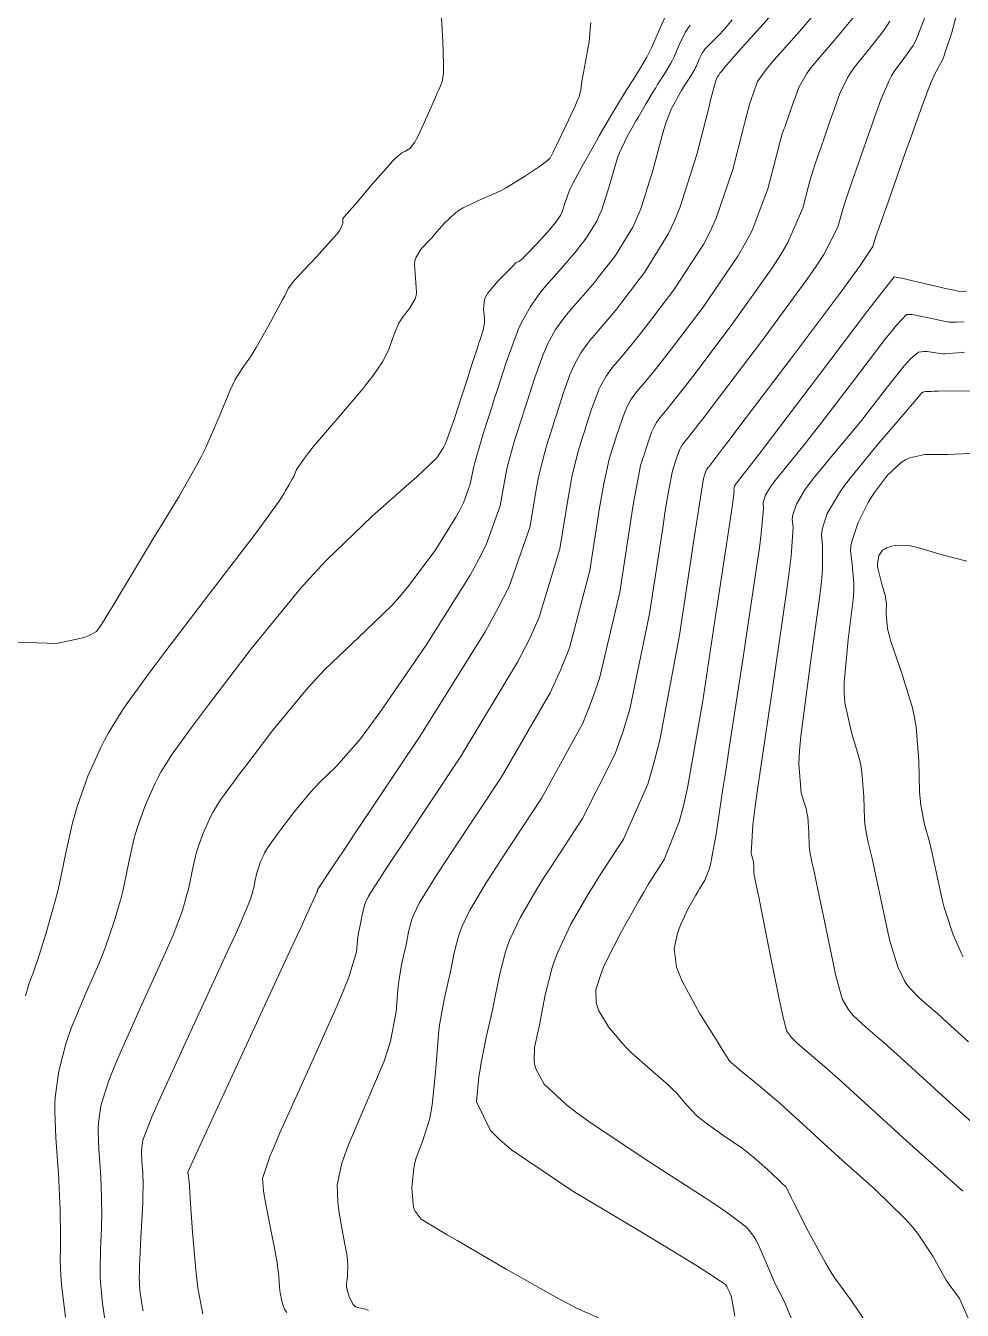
# Model space of a CAD drawing. Header units: millimetres. Extents: x 837475 to 838477, y 1189012 to 1191015.
# Drawn here: x 837565.7 to 837611.8, y 1189819.2 to 1189882.5 of the extents above; entities that cross this region are included whole.
import ezdxf

# ---------------------------------------------------------------- set-up
doc = ezdxf.new("R2010")
doc.units = ezdxf.units.MM
doc.header["$LTSCALE"] = 0.3
doc.layers.add('COTAS 10', color=7, linetype='Continuous', lineweight=9, true_color=0x6e3e2d)
doc.layers.add('COTAS INT', color=7, linetype='Continuous', lineweight=5, true_color=0x9fa19f)

msp = doc.modelspace()

# ---------------------------------------------------------------- linework, layer by layer
at = {"layer": 'COTAS 10'}
for points in [[(837571.527, 1189819.228), (837571.485, 1189819.467), (837571.448, 1189819.68), (837571.361, 1189820.237), (837571.338, 1189820.87), (837571.342, 1189821.131), (837571.351, 1189821.429), (837571.419, 1189822.817), (837571.495, 1189824.219), (837571.508, 1189824.527), (837571.519, 1189824.799), (837571.528, 1189825.489), (837571.511, 1189825.939), (837571.505, 1189826.06), (837571.497, 1189826.179), (837571.463, 1189826.596), (837571.446, 1189826.999), (837571.449, 1189827.11), (837571.456, 1189827.221), (837571.509, 1189827.619), (837571.957, 1189828.77), (837572.213, 1189829.356), (837572.526, 1189830.057), (837574.135, 1189833.555), (837575.751, 1189837.051), (837576.07, 1189837.751), (837576.332, 1189838.335), (837576.815, 1189839.478), (837576.922, 1189839.857), (837576.948, 1189839.96), (837576.972, 1189840.062), (837577.046, 1189840.423), (837577.125, 1189840.778), (837577.152, 1189840.876), (837577.182, 1189840.975), (837577.309, 1189841.331), (837577.46, 1189841.671), (837577.505, 1189841.759), (837577.551, 1189841.845), (837577.73, 1189842.133), (837578.036, 1189842.553), (837578.162, 1189842.723), (837578.308, 1189842.915), (837578.984, 1189843.8), (837579.784, 1189844.772), (837580.008, 1189845.019), (837580.232, 1189845.256), (837581.046, 1189846.033), (837582.221, 1189847.379), (837582.672, 1189847.976), (837583.178, 1189848.669), (837585.457, 1189851.981), (837587.617, 1189855.434), (837588.048, 1189856.216), (837588.406, 1189856.922), (837589.094, 1189858.846), (837589.337, 1189860.218), (837589.414, 1189860.576), (837589.495, 1189860.926), (837589.825, 1189862.11), (837590.194, 1189863.262), (837590.299, 1189863.59), (837590.407, 1189863.923), (837590.807, 1189865.161), (837591.214, 1189866.293), (837591.325, 1189866.558), (837591.435, 1189866.803), (837591.828, 1189867.516), (837592.238, 1189868.084), (837592.358, 1189868.238), (837592.482, 1189868.391), (837592.955, 1189868.929), (837593.534, 1189869.594), (837593.725, 1189869.826), (837593.928, 1189870.08), (837594.772, 1189871.169), (837595.621, 1189872.556), (837595.827, 1189872.997), (837596.021, 1189873.463), (837596.619, 1189875.351), (837597.073, 1189877.065), (837597.176, 1189877.422), (837597.27, 1189877.728), (837597.526, 1189878.404), (837597.721, 1189878.747), (837597.775, 1189878.842), (837597.83, 1189878.937), (837598.031, 1189879.28), (837598.228, 1189879.608), (837598.28, 1189879.693), (837598.332, 1189879.775), (837598.511, 1189880.053), (837598.675, 1189880.331), (837598.717, 1189880.414), (837598.759, 1189880.499), (837598.897, 1189880.826), (837599.06, 1189881.154), (837599.117, 1189881.24), (837599.179, 1189881.323), (837599.446, 1189881.605), (837599.745, 1189881.886), (837599.828, 1189881.969), (837599.911, 1189882.054), (837600.209, 1189882.379), (837600.521, 1189882.767)], [(837600.654, 1189818.956), (837600.469, 1189819.954), (837600.41, 1189820.068), (837600.394, 1189820.101), (837600.378, 1189820.136), (837600.325, 1189820.266), (837600.273, 1189820.387), (837600.258, 1189820.414), (837600.243, 1189820.44), (837600.186, 1189820.511), (837599.94, 1189820.683), (837599.806, 1189820.772), (837599.642, 1189820.879), (837598.812, 1189821.415), (837597.253, 1189822.377), (837596.629, 1189822.754), (837595.923, 1189823.178), (837592.68, 1189825.105), (837589.651, 1189827.143), (837589.079, 1189827.636), (837588.623, 1189828.099), (837587.939, 1189829.513), (837588.057, 1189830.749), (837588.107, 1189831.099), (837588.163, 1189831.451), (837588.426, 1189832.753), (837588.715, 1189834.027), (837588.787, 1189834.363), (837588.856, 1189834.691), (837589.078, 1189835.814), (837589.355, 1189836.894), (837589.459, 1189837.195), (837589.575, 1189837.497), (837590.092, 1189838.593), (837590.923, 1189840.009), (837591.238, 1189840.512), (837591.588, 1189841.063), (837593.157, 1189843.453), (837594.762, 1189846.644), (837595.135, 1189847.7), (837595.477, 1189848.83), (837596.455, 1189853.534), (837597.097, 1189857.761), (837597.227, 1189858.591), (837597.336, 1189859.273), (837597.557, 1189860.507), (837597.645, 1189860.783), (837597.671, 1189860.862), (837597.696, 1189860.942), (837597.793, 1189861.239), (837597.89, 1189861.511), (837597.917, 1189861.575), (837597.943, 1189861.634), (837598.038, 1189861.805), (837598.136, 1189861.941), (837598.165, 1189861.978), (837598.195, 1189862.015), (837598.308, 1189862.144), (837598.941, 1189862.955), (837599.298, 1189863.421), (837599.734, 1189863.992), (837601.964, 1189866.929), (837604.209, 1189869.993), (837604.655, 1189870.645), (837605.024, 1189871.212), (837605.72, 1189872.551), (837605.909, 1189873.265), (837605.959, 1189873.439), (837606.008, 1189873.602), (837606.172, 1189874.105), (837606.373, 1189874.672), (837606.445, 1189874.876), (837606.523, 1189875.1), (837606.864, 1189876.079), (837607.249, 1189877.177), (837607.355, 1189877.477), (837607.461, 1189877.774), (837607.841, 1189878.833), (837608.243, 1189879.781), (837608.363, 1189880.009), (837608.486, 1189880.222), (837608.959, 1189880.868), (837609.418, 1189881.506), (837609.533, 1189881.713), (837609.641, 1189881.935), (837609.988, 1189882.847)], [(837614.797, 1189826.294), (837611.398, 1189829.334), (837610.696, 1189829.964), (837610.098, 1189830.503), (837608.8, 1189831.685), (837608.16, 1189832.271), (837607.976, 1189832.434), (837607.789, 1189832.597), (837607.089, 1189833.188), (837606.474, 1189833.762), (837606.341, 1189833.915), (837606.223, 1189834.064), (837605.931, 1189834.581), (837605.693, 1189835.423), (837605.608, 1189835.777), (837605.516, 1189836.184), (837605.119, 1189838.092), (837604.738, 1189839.968), (837604.657, 1189840.355), (837604.586, 1189840.685), (837604.417, 1189841.397), (837604.336, 1189841.814), (837604.321, 1189841.957), (837604.308, 1189842.112), (837604.291, 1189842.773), (837604.234, 1189843.519), (837604.198, 1189843.728), (837604.153, 1189843.939), (837603.915, 1189844.709), (837603.802, 1189846.147), (837603.835, 1189846.778), (837603.896, 1189847.511), (837604.352, 1189851.001), (837604.835, 1189854.428), (837604.913, 1189855.121), (837604.968, 1189855.704), (837604.966, 1189856.883), (837604.906, 1189857.405), (837604.923, 1189857.572), (837604.956, 1189857.75), (837605.2, 1189858.473), (837605.795, 1189859.479), (837606.049, 1189859.836), (837606.342, 1189860.226), (837607.722, 1189861.913), (837609.041, 1189863.453), (837609.294, 1189863.749), (837609.5, 1189863.989), (837609.838, 1189864.388), (837609.863, 1189864.414), (837609.87, 1189864.42), (837609.877, 1189864.425), (837609.905, 1189864.438), (837609.942, 1189864.447), (837609.955, 1189864.449), (837609.97, 1189864.452), (837610.035, 1189864.463), (837610.315, 1189864.475), (837610.466, 1189864.479), (837610.648, 1189864.484), (837611.57, 1189864.502), (837612.557, 1189864.492)]]:
    msp.add_lwpolyline(points, dxfattribs=at)
at = {"layer": 'COTAS INT'}
for points in [[(837605.083, 1189883.643), (837603.827, 1189882.193), (837602.584, 1189880.79), (837602.339, 1189880.501), (837602.138, 1189880.257), (837601.771, 1189879.736), (837601.685, 1189879.497), (837601.637, 1189879.363), (837601.55, 1189879.115), (837601.473, 1189878.894), (837601.455, 1189878.843), (837601.439, 1189878.797), (837601.394, 1189878.669), (837601.244, 1189878.108), (837601.162, 1189877.79), (837601.062, 1189877.4), (837600.555, 1189875.402), (837599.732, 1189872.996), (837599.432, 1189872.349), (837599.101, 1189871.711), (837597.649, 1189869.473), (837596.25, 1189867.645), (837595.954, 1189867.264), (837595.697, 1189866.938), (837595.096, 1189866.215), (837594.767, 1189865.84), (837594.681, 1189865.734), (837594.597, 1189865.627), (837594.312, 1189865.231), (837594.039, 1189864.735), (837593.962, 1189864.565), (837593.884, 1189864.38), (837593.601, 1189863.593), (837593.322, 1189862.731), (837593.248, 1189862.499), (837593.174, 1189862.27), (837592.918, 1189861.469), (837592.631, 1189860.265), (837592.539, 1189859.782), (837592.441, 1189859.235), (837592.039, 1189856.721), (837591.021, 1189853.366), (837590.535, 1189852.288), (837589.96, 1189851.147), (837587.145, 1189846.486), (837584.387, 1189842.345), (837583.847, 1189841.53), (837583.405, 1189840.86), (837582.616, 1189839.635), (837582.482, 1189839.351), (837582.452, 1189839.273), (837582.425, 1189839.195), (837582.353, 1189838.915), (837582.296, 1189838.624), (837582.278, 1189838.539), (837582.259, 1189838.451), (837582.185, 1189838.121), (837582.113, 1189837.724), (837582.096, 1189837.595), (837582.081, 1189837.457), (837582.036, 1189836.892), (837581.656, 1189835.638), (837581.429, 1189835.066), (837581.15, 1189834.398), (837579.703, 1189831.173), (837578.262, 1189827.991), (837577.986, 1189827.35), (837577.763, 1189826.812), (837577.404, 1189825.735), (837577.454, 1189825.144), (837577.489, 1189824.912), (837577.533, 1189824.651), (837577.77, 1189823.463), (837578.016, 1189822.233), (837578.066, 1189821.947), (837578.109, 1189821.683), (837578.198, 1189820.923), (837578.244, 1189820.368), (837578.26, 1189820.233), (837578.277, 1189820.107), (837578.349, 1189819.718), (837578.436, 1189819.425), (837578.463, 1189819.359), (837578.49, 1189819.3), (837578.598, 1189819.142)], [(837597.312, 1189883.137), (837596.937, 1189882.294), (837596.552, 1189881.385), (837596.437, 1189881.149), (837596.319, 1189880.92), (837595.863, 1189880.148), (837595.366, 1189879.376), (837595.223, 1189879.147), (837595.078, 1189878.91), (837594.531, 1189878.001), (837593.973, 1189877.047), (837593.82, 1189876.783), (837593.669, 1189876.52), (837593.128, 1189875.567), (837592.675, 1189874.714), (837592.579, 1189874.513), (837592.495, 1189874.327), (837592.3, 1189873.78), (837592.169, 1189873.367), (837592.126, 1189873.265), (837592.081, 1189873.168), (837591.895, 1189872.865), (837591.617, 1189872.526), (837591.513, 1189872.407), (837591.398, 1189872.278), (837590.886, 1189871.72), (837590.395, 1189871.207), (837590.294, 1189871.107), (837590.208, 1189871.024), (837590.02, 1189870.875), (837589.942, 1189870.843), (837589.925, 1189870.834), (837589.911, 1189870.826), (837589.873, 1189870.797), (837589.724, 1189870.645), (837589.639, 1189870.559), (837589.534, 1189870.454), (837588.997, 1189869.918), (837588.483, 1189869.299), (837588.393, 1189869.142), (837588.326, 1189868.992), (837588.273, 1189868.502), (837588.329, 1189868.075), (837588.33, 1189867.964), (837588.326, 1189867.856), (837588.258, 1189867.496), (837588.111, 1189867.036), (837588.056, 1189866.866), (837587.995, 1189866.677), (837587.725, 1189865.842), (837587.403, 1189864.847), (837587.309, 1189864.556), (837587.214, 1189864.26), (837586.856, 1189863.138), (837586.497, 1189862.136), (837586.402, 1189861.915), (837586.309, 1189861.718), (837585.987, 1189861.214), (837585.309, 1189860.563), (837584.991, 1189860.275), (837584.617, 1189859.939), (837582.796, 1189858.338), (837580.551, 1189856.175), (837579.91, 1189855.486), (837579.261, 1189854.758), (837576.845, 1189851.801), (837574.745, 1189849.052), (837574.294, 1189848.455), (837573.9, 1189847.929), (837572.95, 1189846.622), (837572.396, 1189845.728), (837572.253, 1189845.462), (837572.113, 1189845.188), (837571.644, 1189844.132), (837571.25, 1189843.026), (837571.158, 1189842.721), (837571.073, 1189842.415), (837570.828, 1189841.313), (837570.598, 1189840.193), (837570.523, 1189839.877), (837570.443, 1189839.557), (837570.109, 1189838.379), (837569.665, 1189837.094), (837569.514, 1189836.707), (837569.351, 1189836.306), (837568.662, 1189834.746), (837567.997, 1189833.173), (837567.85, 1189832.763), (837567.718, 1189832.364), (837567.374, 1189831.02), (837567.204, 1189829.743), (837567.183, 1189829.388), (837567.173, 1189829.031), (837567.227, 1189827.735), (837567.337, 1189826.398), (837567.361, 1189826.016), (837567.382, 1189825.628), (837567.437, 1189824.183), (837567.461, 1189822.9), (837567.463, 1189822.614), (837567.464, 1189822.359), (837567.448, 1189821.69), (837567.47, 1189820.977), (837567.493, 1189820.694), (837567.524, 1189820.375), (837567.701, 1189818.915)], [(837611.649, 1189883.385), (837611.331, 1189882.147), (837611.007, 1189881.166), (837610.932, 1189880.965), (837610.863, 1189880.793), (837610.669, 1189880.427), (837610.453, 1189880.033), (837610.37, 1189879.845), (837610.278, 1189879.622), (837609.865, 1189878.531), (837609.386, 1189877.2), (837609.253, 1189876.826), (837609.119, 1189876.449), (837608.636, 1189875.067), (837608.207, 1189873.836), (837608.108, 1189873.554), (837608.018, 1189873.297), (837607.765, 1189872.584), (837607.595, 1189872.1), (837607.558, 1189871.989), (837607.525, 1189871.887), (837607.441, 1189871.6), (837606.788, 1189870.618), (837606.395, 1189870.078), (837605.912, 1189869.421), (837603.402, 1189866.081), (837600.895, 1189862.775), (837600.413, 1189862.14), (837600.022, 1189861.627), (837599.379, 1189860.787), (837599.337, 1189860.74), (837599.326, 1189860.726), (837599.316, 1189860.713), (837599.28, 1189860.662), (837599.245, 1189860.6), (837599.235, 1189860.578), (837599.226, 1189860.555), (837599.19, 1189860.455), (837599.154, 1189860.346), (837599.145, 1189860.316), (837599.136, 1189860.287), (837599.103, 1189860.186), (837598.904, 1189858.943), (837598.789, 1189858.194), (837598.649, 1189857.27), (837597.927, 1189852.472), (837596.962, 1189847.318), (837596.668, 1189846.17), (837596.362, 1189845.143), (837595.161, 1189842.442), (837593.988, 1189840.635), (837593.701, 1189840.172), (837593.43, 1189839.725), (837592.584, 1189838.246), (837591.939, 1189836.879), (837591.795, 1189836.502), (837591.665, 1189836.127), (837591.319, 1189834.781), (837591.087, 1189833.568), (837591.028, 1189833.276), (837590.972, 1189833.005), (837590.793, 1189832.186), (837590.767, 1189831.487), (837590.808, 1189831.291), (837590.869, 1189831.094), (837591.266, 1189830.374), (837592.368, 1189829.357), (837592.874, 1189828.973), (837593.468, 1189828.545), (837596.34, 1189826.629), (837599.183, 1189824.784), (837599.758, 1189824.401), (837600.241, 1189824.073), (837601.219, 1189823.349), (837601.59, 1189822.883), (837601.69, 1189822.717), (837601.788, 1189822.535), (837602.132, 1189821.746), (837602.481, 1189820.889), (837602.582, 1189820.665), (837602.685, 1189820.446), (837603.075, 1189819.701), (837603.449, 1189818.802)], [(837586.219, 1189882.851), (837586.274, 1189881.714), (837586.315, 1189880.568), (837586.315, 1189880.332), (837586.31, 1189880.132), (837586.248, 1189879.705), (837586.077, 1189879.326), (837586.002, 1189879.157), (837585.915, 1189878.96), (837585.504, 1189878.016), (837585.077, 1189877.088), (837584.981, 1189876.901), (837584.894, 1189876.745), (837584.661, 1189876.433), (837584.495, 1189876.333), (837584.451, 1189876.309), (837584.408, 1189876.287), (837584.259, 1189876.224), (837583.949, 1189875.954), (837583.805, 1189875.802), (837583.634, 1189875.616), (837582.806, 1189874.668), (837581.989, 1189873.712), (837581.826, 1189873.522), (837581.69, 1189873.365), (837581.426, 1189873.068), (837581.363, 1189872.964), (837581.355, 1189872.929), (837581.35, 1189872.892), (837581.363, 1189872.735), (837581.186, 1189872.379), (837581.061, 1189872.216), (837580.904, 1189872.026), (837580.062, 1189871.105), (837579.205, 1189870.195), (837579.038, 1189870.011), (837578.901, 1189869.856), (837578.663, 1189869.54), (837578.493, 1189869.187), (837578.4, 1189869.009), (837578.287, 1189868.796), (837577.712, 1189867.734), (837577.086, 1189866.629), (837576.94, 1189866.388), (837576.807, 1189866.176), (837576.426, 1189865.644), (837576.064, 1189865.061), (837575.943, 1189864.817), (837575.812, 1189864.536), (837575.265, 1189863.224), (837574.591, 1189861.679), (837574.381, 1189861.252), (837574.16, 1189860.825), (837573.28, 1189859.285), (837572.325, 1189857.723), (837572.057, 1189857.282), (837571.788, 1189856.837), (837570.805, 1189855.201), (837569.998, 1189853.854), (837569.84, 1189853.591), (837569.71, 1189853.376), (837569.476, 1189853), (837569.409, 1189852.908), (837569.384, 1189852.873), (837569.356, 1189852.834), (837569.233, 1189852.656), (837568.846, 1189852.441), (837568.651, 1189852.378), (837568.419, 1189852.312), (837567.266, 1189852.063), (837565.379, 1189852.132)], [(837593.569, 1189882.635), (837593.535, 1189882.321), (837593.497, 1189881.868), (837593.474, 1189881.701), (837593.445, 1189881.516), (837593.296, 1189880.696), (837593.149, 1189879.911), (837593.122, 1189879.748), (837593.1, 1189879.609), (837593.07, 1189879.302), (837592.964, 1189878.944), (837592.894, 1189878.772), (837592.806, 1189878.569), (837592.343, 1189877.574), (837591.872, 1189876.596), (837591.779, 1189876.403), (837591.703, 1189876.244), (837591.566, 1189875.954), (837591.353, 1189875.774), (837591.229, 1189875.685), (837591.077, 1189875.579), (837590.293, 1189875.054), (837589.357, 1189874.485), (837589.109, 1189874.351), (837588.865, 1189874.228), (837588.025, 1189873.868), (837587.273, 1189873.516), (837587.086, 1189873.398), (837586.908, 1189873.27), (837586.34, 1189872.732), (837585.857, 1189872.178), (837585.732, 1189872.041), (837585.612, 1189871.91), (837585.211, 1189871.493), (837584.942, 1189871.045), (837584.904, 1189870.894), (837584.883, 1189870.732), (837584.939, 1189870.051), (837584.989, 1189869.362), (837584.964, 1189869.194), (837584.922, 1189869.036), (837584.63, 1189868.551), (837584.272, 1189868.102), (837584.188, 1189867.968), (837584.11, 1189867.829), (837583.887, 1189867.289), (837583.69, 1189866.736), (837583.629, 1189866.588), (837583.566, 1189866.442), (837583.315, 1189865.936), (837582.812, 1189865.211), (837582.59, 1189864.928), (837582.332, 1189864.609), (837581.103, 1189863.158), (837579.902, 1189861.744), (837579.663, 1189861.449), (837579.465, 1189861.195), (837579.083, 1189860.624), (837578.953, 1189860.325), (837578.912, 1189860.242), (837578.87, 1189860.16), (837578.699, 1189859.862), (837578.514, 1189859.559), (837578.463, 1189859.474), (837578.411, 1189859.388), (837578.22, 1189859.071), (837577.573, 1189858.172), (837577.234, 1189857.719), (837576.824, 1189857.178), (837574.763, 1189854.485), (837572.588, 1189851.633), (837572.107, 1189850.992), (837571.677, 1189850.415), (837570.56, 1189848.867), (837569.819, 1189847.669), (837569.626, 1189847.313), (837569.44, 1189846.946), (837568.811, 1189845.533), (837568.284, 1189844.052), (837568.16, 1189843.643), (837568.047, 1189843.234), (837567.719, 1189841.758), (837567.411, 1189840.259), (837567.311, 1189839.835), (837567.203, 1189839.407), (837566.757, 1189837.829), (837566.331, 1189836.473), (837566.236, 1189836.184), (837566.151, 1189835.934), (837565.925, 1189835.342), (837565.732, 1189834.73)], [(837569.672, 1189818.575), (837569.531, 1189819.576), (837569.431, 1189820.622), (837569.418, 1189820.913), (837569.41, 1189821.203), (837569.434, 1189822.253), (837569.479, 1189823.289), (837569.486, 1189823.57), (837569.49, 1189823.849), (837569.483, 1189824.836), (837569.447, 1189825.783), (837569.433, 1189826.038), (837569.417, 1189826.289), (837569.345, 1189827.165), (837569.31, 1189828.015), (837569.316, 1189828.249), (837569.33, 1189828.482), (837569.441, 1189829.32), (837569.837, 1189830.567), (837570.031, 1189831.059), (837570.262, 1189831.615), (837571.398, 1189834.151), (837572.551, 1189836.678), (837572.792, 1189837.229), (837572.998, 1189837.714), (837573.462, 1189838.928), (837573.682, 1189839.707), (837573.736, 1189839.918), (837573.785, 1189840.128), (837573.937, 1189840.868), (837574.099, 1189841.596), (837574.155, 1189841.798), (837574.216, 1189842.001), (837574.477, 1189842.732), (837574.787, 1189843.429), (837574.879, 1189843.61), (837574.974, 1189843.786), (837575.34, 1189844.377), (837575.968, 1189845.241), (837576.228, 1189845.589), (837576.526, 1189845.984), (837577.915, 1189847.8), (837579.557, 1189849.795), (837580.016, 1189850.302), (837580.475, 1189850.789), (837582.148, 1189852.383), (837583.746, 1189853.929), (837584.159, 1189854.385), (837584.558, 1189854.853), (837585.894, 1189856.647), (837586.921, 1189858.287), (837587.125, 1189858.659), (837587.295, 1189858.995), (837587.622, 1189859.909), (837587.785, 1189860.709), (837587.851, 1189860.973), (837587.927, 1189861.256), (837588.279, 1189862.431), (837588.703, 1189863.757), (837588.825, 1189864.136), (837588.949, 1189864.52), (837589.41, 1189865.946), (837589.879, 1189867.249), (837590.007, 1189867.555), (837590.134, 1189867.837), (837590.586, 1189868.658), (837591.058, 1189869.313), (837591.197, 1189869.49), (837591.339, 1189869.666), (837591.884, 1189870.286), (837592.453, 1189870.922), (837592.61, 1189871.107), (837592.767, 1189871.297), (837593.334, 1189872.017), (837593.851, 1189872.862), (837593.977, 1189873.131), (837594.095, 1189873.415), (837594.459, 1189874.565), (837594.784, 1189875.696), (837594.878, 1189875.967), (837594.972, 1189876.221), (837595.327, 1189876.986), (837595.695, 1189877.633), (837595.798, 1189877.813), (837595.902, 1189877.992), (837596.281, 1189878.64), (837596.653, 1189879.259), (837596.752, 1189879.42), (837596.849, 1189879.576), (837597.187, 1189880.101), (837597.497, 1189880.625), (837597.577, 1189880.781), (837597.655, 1189880.942), (837597.917, 1189881.56), (837598.225, 1189882.18), (837598.333, 1189882.342), (837598.45, 1189882.499)], [(837574.465, 1189819.053), (837574.223, 1189820.358), (837574.166, 1189820.782), (837574.113, 1189821.234), (837573.957, 1189823.095), (837573.849, 1189824.759), (837573.826, 1189825.087), (837573.807, 1189825.357), (837573.761, 1189825.853), (837573.74, 1189825.956), (837573.736, 1189825.979), (837573.733, 1189825.999), (837573.729, 1189826.05), (837574.218, 1189827.13), (837574.526, 1189827.798), (837574.908, 1189828.627), (837576.913, 1189832.954), (837578.917, 1189837.281), (837579.3, 1189838.109), (837579.608, 1189838.776), (837580.097, 1189839.852), (837580.099, 1189839.879), (837580.1, 1189839.885), (837580.101, 1189839.892), (837580.104, 1189839.911), (837580.108, 1189839.926), (837580.108, 1189839.93), (837580.109, 1189839.934), (837580.115, 1189839.962), (837580.117, 1189839.965), (837580.118, 1189839.969), (837580.125, 1189839.983), (837580.898, 1189841.143), (837581.384, 1189841.87), (837581.986, 1189842.773), (837585.142, 1189847.498), (837588.36, 1189852.647), (837589.002, 1189853.818), (837589.536, 1189854.878), (837590.567, 1189857.784), (837590.889, 1189859.727), (837590.976, 1189860.179), (837591.063, 1189860.595), (837591.372, 1189861.789), (837591.684, 1189862.766), (837591.774, 1189863.045), (837591.864, 1189863.327), (837592.204, 1189864.377), (837592.549, 1189865.336), (837592.643, 1189865.561), (837592.737, 1189865.769), (837593.07, 1189866.374), (837593.417, 1189866.856), (837593.52, 1189866.986), (837593.624, 1189867.115), (837594.026, 1189867.572), (837594.615, 1189868.266), (837594.839, 1189868.545), (837595.089, 1189868.862), (837596.21, 1189870.321), (837597.39, 1189872.25), (837597.678, 1189872.863), (837597.947, 1189873.511), (837598.779, 1189876.136), (837599.362, 1189878.435), (837599.475, 1189878.877), (837599.567, 1189879.234), (837599.725, 1189879.823), (837599.747, 1189879.861), (837599.753, 1189879.871), (837599.759, 1189879.882), (837599.781, 1189879.92), (837599.803, 1189879.956), (837599.809, 1189879.966), (837599.815, 1189879.975), (837599.835, 1189880.006), (837599.853, 1189880.037), (837599.857, 1189880.046), (837599.862, 1189880.055), (837599.877, 1189880.092), (837599.896, 1189880.128), (837599.902, 1189880.138), (837599.909, 1189880.147), (837599.938, 1189880.178), (837599.972, 1189880.21), (837599.99, 1189880.228), (837600.023, 1189880.264), (837600.058, 1189880.307), (837600.068, 1189880.321), (837600.118, 1189880.396), (837600.483, 1189880.817), (837600.699, 1189881.059), (837600.964, 1189881.355), (837602.336, 1189882.878)], [(837582.615, 1189819.242), (837582.475, 1189819.301), (837582.152, 1189819.37), (837581.972, 1189819.422), (837581.922, 1189819.47), (837581.872, 1189819.532), (837581.689, 1189819.878), (837581.56, 1189820.307), (837581.544, 1189820.422), (837581.536, 1189820.535), (837581.579, 1189820.93), (837581.608, 1189821.471), (837581.591, 1189821.677), (837581.564, 1189821.906), (837581.379, 1189822.933), (837581.178, 1189824.035), (837581.141, 1189824.311), (837581.113, 1189824.575), (837581.079, 1189825.421), (837581.308, 1189826.494), (837581.446, 1189826.901), (837581.615, 1189827.355), (837582.494, 1189829.391), (837583.383, 1189831.515), (837583.559, 1189832.024), (837583.704, 1189832.499), (837583.974, 1189833.932), (837584.062, 1189835.036), (837584.092, 1189835.304), (837584.125, 1189835.556), (837584.265, 1189836.332), (837584.411, 1189836.977), (837584.448, 1189837.147), (837584.483, 1189837.313), (837584.595, 1189837.881), (837584.735, 1189838.428), (837584.788, 1189838.58), (837584.847, 1189838.733), (837585.108, 1189839.288), (837585.911, 1189840.576), (837586.311, 1189841.191), (837586.787, 1189841.918), (837589.149, 1189845.475), (837591.561, 1189849.646), (837592.068, 1189850.759), (837592.506, 1189851.854), (837593.511, 1189855.659), (837593.993, 1189858.744), (837594.101, 1189859.385), (837594.199, 1189859.934), (837594.464, 1189861.148), (837594.665, 1189861.775), (837594.722, 1189861.953), (837594.78, 1189862.135), (837594.998, 1189862.808), (837595.22, 1189863.424), (837595.28, 1189863.568), (837595.34, 1189863.701), (837595.554, 1189864.089), (837595.777, 1189864.398), (837595.842, 1189864.482), (837595.91, 1189864.565), (837596.167, 1189864.858), (837596.778, 1189865.61), (837597.069, 1189865.983), (837597.411, 1189866.427), (837599.087, 1189868.625), (837600.804, 1189871.138), (837601.173, 1189871.781), (837601.496, 1189872.402), (837602.277, 1189874.452), (837602.678, 1189876.022), (837602.761, 1189876.339), (837602.832, 1189876.606), (837602.986, 1189877.148), (837603.084, 1189877.422), (837603.119, 1189877.521), (837603.157, 1189877.629), (837603.321, 1189878.103), (837603.507, 1189878.634), (837603.559, 1189878.779), (837603.61, 1189878.923), (837603.794, 1189879.435), (837604.173, 1189880.098), (837604.347, 1189880.337), (837604.551, 1189880.6), (837605.538, 1189881.752), (837606.528, 1189882.93)], [(837593.972, 1189818.859), (837592.863, 1189819.36), (837592.401, 1189819.6), (837591.871, 1189819.885), (837589.399, 1189821.279), (837586.985, 1189822.68), (837586.492, 1189822.968), (837586.075, 1189823.213), (837585.204, 1189823.738), (837584.908, 1189824.125), (837584.854, 1189824.283), (837584.812, 1189824.463), (837584.759, 1189825.298), (837584.855, 1189826.248), (837584.907, 1189826.5), (837584.969, 1189826.749), (837585.285, 1189827.61), (837585.616, 1189828.632), (837585.688, 1189828.982), (837585.752, 1189829.361), (837585.913, 1189830.971), (837586.043, 1189832.614), (837586.088, 1189833.014), (837586.137, 1189833.389), (837586.346, 1189834.542), (837586.563, 1189835.502), (837586.617, 1189835.755), (837586.669, 1189836.002), (837586.836, 1189836.848), (837587.045, 1189837.661), (837587.123, 1189837.888), (837587.211, 1189838.115), (837587.6, 1189838.941), (837588.417, 1189840.292), (837588.774, 1189840.851), (837589.188, 1189841.49), (837591.153, 1189844.464), (837593.161, 1189848.145), (837593.601, 1189849.229), (837593.992, 1189850.342), (837594.983, 1189854.596), (837595.545, 1189858.253), (837595.664, 1189858.988), (837595.768, 1189859.604), (837596.01, 1189860.827), (837596.155, 1189861.279), (837596.196, 1189861.408), (837596.238, 1189861.538), (837596.396, 1189862.024), (837596.555, 1189862.467), (837596.599, 1189862.571), (837596.642, 1189862.667), (837596.796, 1189862.947), (837596.956, 1189863.17), (837597.052, 1189863.29), (837597.238, 1189863.501), (837597.86, 1189864.283), (837598.183, 1189864.702), (837598.573, 1189865.21), (837600.525, 1189867.777), (837602.507, 1189870.566), (837602.914, 1189871.213), (837603.26, 1189871.807), (837603.998, 1189873.501), (837604.294, 1189874.644), (837604.36, 1189874.889), (837604.42, 1189875.104), (837604.579, 1189875.626), (837604.729, 1189876.047), (837604.782, 1189876.198), (837604.84, 1189876.365), (837605.093, 1189877.091), (837605.378, 1189877.906), (837605.457, 1189878.128), (837605.535, 1189878.349), (837605.818, 1189879.134), (837606.208, 1189879.939), (837606.355, 1189880.173), (837606.518, 1189880.411), (837607.248, 1189881.31), (837607.973, 1189882.218), (837608.133, 1189882.462), (837608.276, 1189882.703)], [(837612.051, 1189869.411), (837611.72, 1189869.399), (837611.444, 1189869.451), (837611.287, 1189869.486), (837611.095, 1189869.53), (837610.11, 1189869.761), (837609.123, 1189869.99), (837608.931, 1189870.032), (837608.772, 1189870.065), (837608.49, 1189870.108), (837607.893, 1189869.363), (837607.535, 1189868.899), (837607.095, 1189868.323), (837604.812, 1189865.311), (837602.501, 1189862.256), (837602.042, 1189861.653), (837601.663, 1189861.156), (837600.948, 1189860.235), (837600.779, 1189860.028), (837600.743, 1189859.98), (837600.712, 1189859.936), (837600.639, 1189859.812), (837600.609, 1189859.724), (837600.605, 1189859.702), (837600.602, 1189859.681), (837600.61, 1189859.617), (837600.577, 1189859.256), (837600.549, 1189859.048), (837600.513, 1189858.793), (837600.317, 1189857.484), (837599.973, 1189855.223), (837599.844, 1189854.368), (837599.701, 1189853.414), (837599.06, 1189849.142), (837598.322, 1189844.967), (837598.116, 1189844.074), (837597.911, 1189843.295), (837597.165, 1189841.431), (837596.389, 1189840.207), (837596.165, 1189839.832), (837595.936, 1189839.441), (837595.076, 1189837.898), (837594.34, 1189836.457), (837594.19, 1189836.13), (837594.063, 1189835.834), (837593.799, 1189835.027), (837593.827, 1189834.382), (837593.884, 1189834.188), (837593.963, 1189833.988), (837594.427, 1189833.209), (837595.112, 1189832.385), (837595.33, 1189832.156), (837595.561, 1189831.927), (837596.495, 1189831.095), (837597.386, 1189830.323), (837597.588, 1189830.131), (837597.772, 1189829.949), (837598.275, 1189829.369), (837598.779, 1189828.826), (837598.963, 1189828.666), (837599.166, 1189828.502), (837600.058, 1189827.876), (837601.012, 1189827.222), (837601.254, 1189827.04), (837601.485, 1189826.859), (837602.24, 1189826.2), (837602.798, 1189825.666), (837602.992, 1189825.481), (837603.136, 1189825.343), (837603.147, 1189825.333), (837603.15, 1189825.33), (837603.153, 1189825.328), (837603.162, 1189825.32), (837603.336, 1189824.98), (837603.442, 1189824.769), (837603.574, 1189824.507), (837604.261, 1189823.137), (837605.107, 1189821.578), (837605.339, 1189821.197), (837605.57, 1189820.837), (837606.395, 1189819.721), (837607.148, 1189818.599)], [(837612.413, 1189818.232), (837611.699, 1189819.83), (837611.195, 1189820.511), (837611.055, 1189820.73), (837610.913, 1189820.963), (837610.397, 1189821.914), (837609.639, 1189823.052), (837609.345, 1189823.403), (837609.014, 1189823.769), (837607.516, 1189825.22), (837605.947, 1189826.628), (837605.572, 1189826.968), (837605.223, 1189827.286), (837604.177, 1189828.253), (837603.279, 1189829.074), (837603.024, 1189829.3), (837602.765, 1189829.526), (837601.806, 1189830.337), (837600.851, 1189831.124), (837600.722, 1189831.231), (837600.486, 1189831.426), (837600.434, 1189831.472), (837600.408, 1189831.5), (837600.366, 1189831.551), (837600.12, 1189831.941), (837599.978, 1189832.167), (837599.805, 1189832.446), (837598.916, 1189833.88), (837598.056, 1189835.444), (837597.902, 1189835.804), (837597.783, 1189836.133), (837597.656, 1189837.057), (837597.828, 1189837.79), (837597.897, 1189837.998), (837597.976, 1189838.208), (837598.342, 1189838.987), (837598.729, 1189839.689), (837598.822, 1189839.852), (837598.908, 1189840), (837599.168, 1189840.42), (837599.387, 1189840.966), (837599.448, 1189841.195), (837599.508, 1189841.457), (837599.724, 1189842.681), (837600.062, 1189844.91), (837600.199, 1189845.805), (837600.355, 1189846.821), (837601.073, 1189851.494), (837601.736, 1189855.921), (837601.856, 1189856.782), (837601.95, 1189857.485), (837602.062, 1189858.706), (837602.037, 1189858.923), (837602.044, 1189858.992), (837602.058, 1189859.066), (837602.159, 1189859.366), (837602.406, 1189859.784), (837602.512, 1189859.932), (837602.633, 1189860.094), (837603.206, 1189860.794), (837604.122, 1189861.921), (837604.46, 1189862.352), (837604.834, 1189862.834), (837606.487, 1189865.003), (837608.037, 1189867.026), (837608.346, 1189867.415), (837608.602, 1189867.731), (837609.091, 1189868.256), (837609.361, 1189868.255), (837609.479, 1189868.238), (837609.616, 1189868.216), (837610.266, 1189868.076), (837610.934, 1189867.934), (837611.083, 1189867.909), (837611.215, 1189867.891), (837611.559, 1189867.877), (837611.941, 1189867.905)], [(837611.87, 1189825.12), (837608.937, 1189827.745), (837608.313, 1189828.307), (837607.77, 1189828.797), (837606.489, 1189829.969), (837605.716, 1189830.675), (837605.494, 1189830.872), (837605.268, 1189831.069), (837604.424, 1189831.782), (837603.709, 1189832.405), (837603.564, 1189832.545), (837603.443, 1189832.671), (837603.198, 1189833.01), (837603.016, 1189833.748), (837602.934, 1189834.125), (837602.838, 1189834.578), (837602.379, 1189836.841), (837601.93, 1189839.079), (837601.841, 1189839.517), (837601.768, 1189839.876), (837601.63, 1189840.516), (837601.6, 1189840.67), (837601.595, 1189840.722), (837601.59, 1189840.78), (837601.584, 1189841.023), (837601.563, 1189841.299), (837601.549, 1189841.376), (837601.533, 1189841.454), (837601.445, 1189841.738), (837601.537, 1189843.14), (837601.634, 1189843.923), (837601.762, 1189844.876), (837602.481, 1189849.743), (837603.199, 1189854.618), (837603.327, 1189855.576), (837603.423, 1189856.364), (837603.514, 1189857.795), (837603.471, 1189858.164), (837603.484, 1189858.282), (837603.507, 1189858.408), (837603.68, 1189858.919), (837604.1, 1189859.632), (837604.28, 1189859.884), (837604.487, 1189860.16), (837605.464, 1189861.354), (837606.581, 1189862.687), (837606.877, 1189863.051), (837607.167, 1189863.412), (837608.163, 1189864.695), (837608.98, 1189865.729), (837609.156, 1189865.932), (837609.311, 1189866.099), (837609.691, 1189866.403), (837609.949, 1189866.444), (837610.027, 1189866.445), (837610.108, 1189866.442), (837610.422, 1189866.392), (837610.774, 1189866.338), (837610.878, 1189866.332), (837610.986, 1189866.33), (837611.399, 1189866.355), (837611.831, 1189866.398), (837611.951, 1189866.407)], [(837612.69, 1189861.428), (837611.454, 1189861.385), (837611.153, 1189861.377), (837610.87, 1189861.37), (837609.998, 1189861.363), (837609.256, 1189861.209), (837609.056, 1189861.111), (837608.858, 1189860.989), (837608.159, 1189860.347), (837607.522, 1189859.504), (837607.362, 1189859.256), (837607.21, 1189859.001), (837606.721, 1189858.026), (837606.406, 1189857.092), (837606.363, 1189856.863), (837606.34, 1189856.646), (837606.418, 1189855.972), (837606.512, 1189855.044), (837606.499, 1189854.667), (837606.47, 1189854.238), (837606.223, 1189852.259), (837606.031, 1189850.147), (837606.036, 1189849.634), (837606.066, 1189849.154), (837606.385, 1189847.68), (837606.773, 1189846.424), (837606.847, 1189846.081), (837606.906, 1189845.739), (837606.997, 1189844.522), (837607.027, 1189843.445), (837607.046, 1189843.192), (837607.071, 1189842.959), (837607.203, 1189842.279), (837607.404, 1189841.493), (837607.472, 1189841.192), (837607.546, 1189840.856), (837607.859, 1189839.343), (837608.194, 1189837.79), (837608.283, 1189837.43), (837608.369, 1189837.099), (837608.665, 1189836.153), (837609.004, 1189835.457), (837609.117, 1189835.284), (837609.24, 1189835.119), (837609.754, 1189834.594), (837610.309, 1189834.125), (837610.457, 1189833.995), (837610.604, 1189833.866), (837611.112, 1189833.401), (837612.142, 1189832.463)], [(837611.894, 1189836.653), (837611.784, 1189836.85), (837611.398, 1189837.724), (837611.045, 1189838.774), (837610.957, 1189839.082), (837610.872, 1189839.397), (837610.599, 1189840.594), (837610.354, 1189841.745), (837610.288, 1189842.03), (837610.222, 1189842.301), (837609.99, 1189843.161), (837609.807, 1189844.103), (837609.772, 1189844.427), (837609.745, 1189844.778), (837609.704, 1189846.272), (837609.578, 1189847.96), (837609.496, 1189848.433), (837609.393, 1189848.909), (837608.855, 1189850.651), (837608.33, 1189852.16), (837608.237, 1189852.49), (837608.165, 1189852.782), (837608.094, 1189853.517), (837608.105, 1189854.049), (837608.086, 1189854.213), (837608.057, 1189854.384), (837607.87, 1189855.061), (837607.696, 1189855.706), (837607.674, 1189855.857), (837607.665, 1189855.996), (837607.728, 1189856.397), (837607.939, 1189856.672), (837608.023, 1189856.732), (837608.117, 1189856.784), (837608.547, 1189856.913), (837609.206, 1189856.887), (837609.444, 1189856.842), (837609.706, 1189856.781), (837610.854, 1189856.424), (837612.065, 1189856.12)]]:
    msp.add_lwpolyline(points, dxfattribs=at)

doc.saveas('drawing.dxf')
